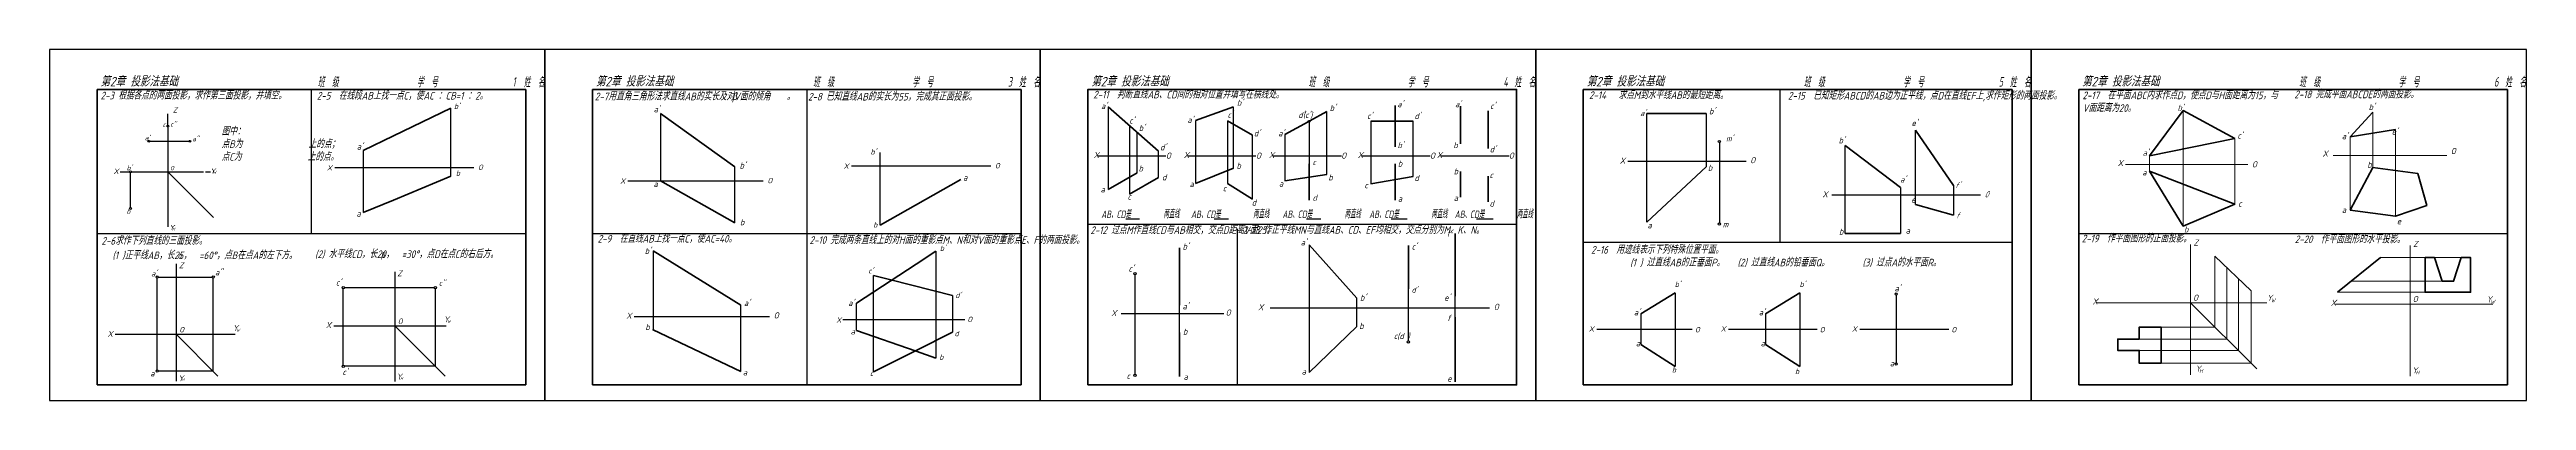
# Model space of a CAD drawing. Extents: x 752 to 2052, y 1826 to 2010.
import ezdxf

# ---------------------------------------------------------------- set-up
doc = ezdxf.new("R2010")
doc.units = 0
doc.header["$MEASUREMENT"] = 0
doc.layers.get('0').update_dxf_attribs({"linetype": 'CONTINUOUS', "lineweight": 50})
for name, color, linetype, lineweight in [('thin', 7, 'CONTINUOUS', 9), ('文本', 7, 'CONTINUOUS', 25), ('粗实线', 7, 'CONTINUOUS', 50), ('细实线', 7, 'CONTINUOUS', 25)]:
    doc.layers.add(name, color=color, linetype=linetype, lineweight=lineweight)
doc.styles.add('XLZM', font='symbol.ttf', dxfattribs={"width": 0.7, "oblique": 15})
doc.styles.add('字母', font='gbeitc.shx', dxfattribs={"bigfont": 'gbcbig.shx'})
doc.styles.add('投影标记', font='gbeitc.shx')
doc.styles.add('题目', font='gbeitc.shx', dxfattribs={"bigfont": 'gbcbig.shx'})

msp = doc.modelspace()

# ---------------------------------------------------------------- linework, layer by layer
msp.add_line((1959.3, 1925.8), (1971.1, 1948.3))
for points in [[(1854, 1954.4), (1871.7, 1978.1), (1898.7, 1963.4), (1854, 1954.4)], [(1971.1, 1977.2), (1959.3, 1964.3), (1959.3, 1964.3)], [(1959.3, 1964.3), (1983, 1968.2)], [(1854, 1946.3), (1898.7, 1929), (1871.7, 1917.5), (1854, 1946.3)], [(1971.1, 1948.3), (1994.8, 1945.1)], [(1994.8, 1945.1), (1999.5, 1928.3), (1983, 1922.7)], [(1959.3, 1925.8), (1983, 1922.7)], [(1907.3, 1883.5), (1888.3, 1901.7)], [(1952.6, 1882.8), (1975.2, 1901)], [(2017.6, 1901), (2022.5, 1901), (2022.5, 1882.8), (1998.6, 1882.8), (1998.6, 1901), (2003.6, 1901)], [(2003.6, 1901), (2007.6, 1888.6), (2013.6, 1888.6), (2017.6, 1901)]]:
    msp.add_lwpolyline(points)
msp.add_lwpolyline([(1860, 1864.5), (1860, 1845.6), (1848.6, 1845.6), (1848.6, 1852.3), (1837.3, 1852.3), (1837.3, 1858.3), (1848.6, 1858.3), (1848.6, 1864.6), (1860, 1864.5)], close=True)
at = {"layer": 'thin'}
for p, q in [((1871.7, 1978.1), (1871.7, 1917.5)), ((1971.1, 1977.2), (1971.1, 1948.3)), ((1898.7, 1963.4), (1898.7, 1929)), ((1959.3, 1964.3), (1959.3, 1925.8)), ((1983, 1922.7), (1983, 1968.2)), ((1854, 1954.4), (1854, 1946.3)), ((1950.4, 1954.5), (2010, 1954.5)), ((1841.4, 1949.9), (1905.5, 1949.9)), ((1875.5, 1907.9), (1875.5, 1839.5)), ((1888.3, 1901.7), (1888.3, 1864.5)), ((1975.2, 1901), (2022.1, 1901)), ((1990.8, 1907.3), (1990.8, 1838.8)), ((1894.6, 1895.7), (1894.6, 1858.3)), ((1900.7, 1889.9), (1900.7, 1852.3)), ((2007.6, 1888.6), (1959.7, 1888.6)), ((1826.4, 1877.3), (1915.5, 1877.3)), ((1875.5, 1877.3), (1910.3, 1842.6)), ((1907.3, 1883.5), (1907.3, 1845.6)), ((1951.6, 1876.6), (2034.2, 1876.6)), ((1952.6, 1882.8), (2022.5, 1882.8)), ((1888.3, 1864.5), (1848.6, 1864.5)), ((1894.6, 1858.3), (1837.3, 1858.3)), ((1900.7, 1852.3), (1837.3, 1852.3)), ((1907.3, 1845.6), (1848.6, 1845.6))]:
    msp.add_line(p, q, dxfattribs=at)
at = {"layer": '粗实线', "color": 7}
for p, q in [((1001.8, 1989.2), (776.8, 1989.2)), ((776.8, 1989.2), (776.8, 1834.2)), ((1261.8, 1989.2), (1036.8, 1989.2)), ((1036.8, 1989.2), (1036.8, 1834.2)), ((1261.8, 1989.2), (1261.8, 1834.2)), ((1781.8, 1989.2), (1556.8, 1989.2)), ((1556.8, 1989.2), (1556.8, 1834.2)), ((2041.8, 1989.2), (1816.8, 1989.2)), ((1816.8, 1989.2), (1816.8, 1834.2)), ((1001.8, 1834.2), (776.8, 1834.2)), ((1261.8, 1834.2), (1036.8, 1834.2)), ((1781.8, 1834.2), (1556.8, 1834.2)), ((2041.8, 1834.2), (1816.8, 1834.2))]:
    msp.add_line(p, q, dxfattribs=at)
at = {"layer": '粗实线'}
for p, q in [((1001.8, 1989.2), (1001.8, 1834.2)), ((1781.8, 1989.2), (1781.8, 1834.2)), ((2041.8, 1989.2), (2041.8, 1834.2)), ((932.4, 1964.8), (962.5, 1979.3)), ((1072.4, 1976.6), (1111.4, 1948.6)), ((1307.5, 1980.1), (1333.9, 1956.9)), ((1353.2, 1972.9), (1373.2, 1980.1)), ((1413.3, 1972.8), (1422.2, 1977.6)), ((1458, 1980.7), (1458, 1959.1)), ((1492.4, 1980.4), (1492.4, 1960.7)), ((1506.8, 1978), (1506.8, 1958.3)), ((1590.2, 1976.6), (1621.2, 1976.6)), ((916.5, 1957.1), (932.4, 1964.8)), ((1370, 1972.7), (1383.1, 1965.2)), ((1400.1, 1965.5), (1412.4, 1972.3)), ((1445.2, 1972.5), (1467.5, 1972.5)), ((1751.1, 1938.8), (1731.2, 1967.8)), ((1412.9, 1931.1), (1412.9, 1950.2)), ((1458, 1931.1), (1458, 1950.2)), ((1723.2, 1937.8), (1694.2, 1959.8)), ((962.5, 1943.7), (932.4, 1931.2)), ((1111.4, 1919.2), (1072.4, 1941.2)), ((1187.8, 1918), (1230.1, 1941.9)), ((1322.7, 1945.5), (1307.5, 1936.7)), ((1333.9, 1943.1), (1318.7, 1934.3)), ((1373.2, 1947.9), (1353.2, 1939.9)), ((1383.1, 1931.7), (1370, 1939.8)), ((1422.2, 1944.6), (1400.1, 1941.2)), ((1467.5, 1943.6), (1445.2, 1939.7)), ((1492.4, 1932.7), (1492.4, 1946.2)), ((1506.8, 1930.3), (1506.8, 1943.8)), ((1621.2, 1948.6), (1590.2, 1919.6)), ((932.4, 1931.2), (916.5, 1924.7)), ((1731.2, 1928.8), (1751.1, 1923.2)), ((1489.6, 1880.7), (1489.6, 1913.7)), ((1694.2, 1913.7), (1723.2, 1913.7)), ((1068.7, 1904.6), (1114.7, 1876.1)), ((1206.7, 1897.6), (1217, 1904.3)), ((1344.9, 1906.1), (1344.9, 1876.1)), ((1438, 1879.7), (1413, 1907.7)), ((1465, 1884.7), (1465, 1907.3)), ((1175.4, 1877.2), (1206.7, 1897.6)), ((1184.2, 1891.6), (1193.3, 1889.3)), ((1193.3, 1889.3), (1225.8, 1881.1)), ((1605, 1882.5), (1587, 1871.5)), ((1670.5, 1882.5), (1652.5, 1871.5)), ((1068.7, 1863.2), (1114.7, 1841.2)), ((1175.4, 1862.7), (1206.7, 1851.9)), ((1206.7, 1852.3), (1225.8, 1861.9)), ((1344.9, 1861.7), (1344.9, 1838.7)), ((1413, 1840.8), (1438, 1864.8)), ((1489.6, 1835.8), (1489.6, 1869.8)), ((1184.2, 1841.1), (1206.7, 1852.3)), ((1206.7, 1851.9), (1217, 1848.3)), ((1587, 1855.5), (1605, 1843.9)), ((1652.5, 1855.5), (1670.5, 1843.9))]:
    msp.add_line(p, q, dxfattribs=at)
msp.add_lwpolyline([(1296.8, 1834.2), (1521.8, 1834.2), (1521.8, 1989.2), (1296.8, 1989.2)], close=True, dxfattribs=at)
at = {"layer": '细实线', "color": 7}
for p, q in [((889.3, 1913.6), (889.3, 1989.2)), ((776.8, 1913.6), (1001.8, 1913.6)), ((1036.8, 1913.6), (1261.8, 1913.6)), ((1296.8, 1918.5), (1521.8, 1918.5)), ((1816.8, 1913.6), (2041.8, 1913.6)), ((1816.8, 1913.6), (2041.8, 1913.6)), ((1556.8, 1909.1), (1781.8, 1909.1))]:
    msp.add_line(p, q, dxfattribs=at)
at = {"layer": '细实线'}
for p, q in [((1149.3, 1989.2), (1149.3, 1834.2)), ((1660.2, 1909.1), (1660.2, 1989.2)), ((813.9, 1970.4), (813.9, 1976.4)), ((962.5, 1943.7), (962.5, 1979.3)), ((1072.4, 1976.6), (1072.4, 1941.2)), ((1307.5, 1980.1), (1307.5, 1936.7)), ((1373.2, 1947.9), (1373.2, 1979.9)), ((1422.2, 1944.6), (1422.2, 1977.6)), ((1590.2, 1919.6), (1590.2, 1976.6)), ((1621.2, 1976.6), (1621.2, 1948.6)), ((813.9, 1969.5), (813.9, 1917.2)), ((1318.7, 1970.3), (1318.7, 1934.3)), ((1322.7, 1945.5), (1322.7, 1966.8)), ((1353.2, 1972.7), (1353.2, 1939.9)), ((1370, 1972.7), (1370, 1939.8)), ((1383.1, 1931.7), (1383.1, 1965.2)), ((1400.1, 1965.5), (1400.1, 1941.2)), ((1412.9, 1972), (1412.9, 1950.2)), ((1445.2, 1972.5), (1445.2, 1939.7)), ((1467.5, 1943.6), (1467.5, 1972.5)), ((1731.2, 1928.8), (1731.2, 1967.8)), ((804.4, 1962), (824.9, 1962)), ((916.5, 1957.1), (916.5, 1924.7)), ((1187.8, 1918), (1187.8, 1956.1)), ((1301.9, 1954.3), (1337.7, 1954.3)), ((1333.9, 1943.1), (1333.9, 1956.9)), ((1349.2, 1954.3), (1385, 1954.3)), ((1393.9, 1954.3), (1429.8, 1954.3)), ((1440.5, 1954.3), (1476.4, 1954.3)), ((1482, 1954.3), (1517.8, 1954.3)), ((1580.2, 1951.6), (1642.2, 1951.6)), ((1628.2, 1961.3), (1628.2, 1919.2)), ((1694.2, 1913.7), (1694.2, 1959.8)), ((788.8, 1946), (793.8, 1946)), ((794.3, 1927.2), (794.3, 1945.5)), ((794.8, 1946), (832.6, 1946)), ((837.9, 1922), (813.9, 1946)), ((833.6, 1946), (836.3, 1946)), ((974.5, 1948.1), (901.5, 1948.1)), ((1055.4, 1941.2), (1126.4, 1941.2)), ((1111.4, 1919.2), (1111.4, 1948.6)), ((1245.8, 1949), (1172.8, 1949)), ((1187.8, 1918), (1187.8, 1943)), ((1723.2, 1937.8), (1723.2, 1913.7)), ((1751.1, 1938.8), (1751.1, 1923.2)), ((1765.2, 1933.8), (1687.2, 1933.8)), ((1316.7, 1921.3), (1323.8, 1921.3)), ((1363, 1921.3), (1370.5, 1921.3)), ((1375.1, 1916.1), (1375.1, 1834.2)), ((1411.5, 1921.3), (1419, 1921.3)), ((1456, 1921.3), (1464.4, 1921.3)), ((1500.8, 1921.3), (1509.5, 1921.3)), ((1068.7, 1904.6), (1068.7, 1863.2)), ((1217, 1904.3), (1217, 1848.3)), ((1413, 1907.7), (1413, 1840.8)), ((808.3, 1842.1), (808.3, 1890.2)), ((808.9, 1890.8), (837.1, 1890.8)), ((818.3, 1897.8), (818.3, 1836.2)), ((837.7, 1841.5), (837.7, 1890.2)), ((837.7, 1841.5), (837.7, 1890.2)), ((906.6, 1885.3), (953.7, 1885.3)), ((906.6, 1885.3), (953.7, 1885.3)), ((933, 1893.6), (933, 1836)), ((1184.2, 1841.1), (1184.2, 1891.6)), ((1321.5, 1892), (1321.5, 1839.9)), ((1489.6, 1863.7), (1489.6, 1885.7)), ((906, 1844.6), (906, 1884.7)), ((954.3, 1844), (954.3, 1884.7)), ((1114.7, 1841.2), (1114.7, 1876.1)), ((1175.4, 1862.7), (1175.4, 1877.2)), ((1225.8, 1881.1), (1225.8, 1861.9)), ((1344.9, 1856.1), (1344.9, 1876.1)), ((1392.5, 1874.7), (1507.6, 1874.7)), ((1438, 1864.8), (1438, 1879.7)), ((1465, 1857.4), (1465, 1884.7)), ((1605, 1882.5), (1605, 1843.9)), ((1670.5, 1882.5), (1670.5, 1843.9)), ((1721, 1881.3), (1721, 1845.8)), ((786.3, 1860.8), (849.3, 1860.8)), ((840.2, 1838.9), (818.3, 1860.8)), ((901, 1865.3), (960, 1865.3)), ((959.5, 1838.8), (933, 1865.3)), ((1058.7, 1870.2), (1129.7, 1870.2)), ((1232.2, 1868.3), (1168.2, 1868.3)), ((1314.2, 1871.7), (1368.2, 1871.7)), ((1563.9, 1863.5), (1614, 1863.5)), ((1587, 1871.5), (1587, 1855.5)), ((1633, 1863.5), (1679.5, 1863.5)), ((1652.5, 1871.5), (1652.5, 1855.5)), ((1702, 1863.5), (1748.7, 1863.5)), ((837.7, 1841.5), (808.9, 1841.5)), ((954.3, 1844), (906.6, 1844))]:
    msp.add_line(p, q, dxfattribs=at)
at = {"layer": '细实线', "color": 7}
for points in [[(751.8, 1826.1), (1011.8, 1826.1), (1011.8, 2010.1), (751.8, 2010.1)], [(1011.8, 1826.1), (1271.8, 1826.1), (1271.8, 2010.1), (1011.8, 2010.1)], [(1271.8, 1826.1), (1531.8, 1826.1), (1531.8, 2010.1), (1271.8, 2010.1)], [(1531.8, 1826.1), (1791.8, 1826.1), (1791.8, 2010.1), (1531.8, 2010.1)], [(1791.8, 1826.1), (2051.8, 1826.1), (2051.8, 2010.1), (1791.8, 2010.1)]]:
    msp.add_lwpolyline(points, close=True, dxfattribs=at)
at = {"layer": '细实线'}
for centre, radius in [((813.9, 1970), 0.48), ((1412.9, 1972.5), 0.48), ((803.9, 1962), 0.48), ((825.4, 1962), 0.48), ((1628.2, 1961.9), 0.6), ((794.3, 1946), 0.48), ((794.3, 1926.8), 0.48), ((1628.2, 1918.6), 0.6), ((808.3, 1890.8), 0.6), ((837.7, 1890.8), 0.6), ((906, 1885.3), 0.6), ((954.3, 1885.3), 0.6), ((1321.5, 1892.6), 0.6), ((1721, 1881.9), 0.6), ((1465, 1856.8), 0.6), ((808.3, 1841.5), 0.6), ((906, 1844), 0.6), ((1321.5, 1839.3), 0.6), ((1721, 1845.2), 0.6)]:
    msp.add_circle(centre, radius, dxfattribs=at)
at = {"layer": '细实线', "color": 0, "linetype": 'ByBlock'}
msp.add_point((1068.7, 1863.2), dxfattribs=at)

# ---------------------------------------------------------------- texts
at = {"layer": '文本', "ltscale": 2, "style": '题目', "width": 0.7}
for s, p in [(' 班  级                     学  号                       姓  名                 ', (890.6, 1990.4)), (' 1', (992.9, 1990.7)), (' 班  级                     学  号                       姓  名                 ', (1150.6, 1990.4)), (' 3', (1252.9, 1990.7)), (' 班  级                     学  号                       姓  名                 ', (1410.6, 1990.4)), (' 4', (1512.9, 1990.7)), (' 班  级                     学  号                       姓  名                 ', (1670.6, 1990.4)), (' 5', (1772.9, 1990.7)), (' 班  级                     学  号                       姓  名                 ', (1930.6, 1990.4)), (' 6', (2032.9, 1990.7))]:
    msp.add_text(s, height=5, dxfattribs=at).set_placement(p)
at = {"layer": '文本'}
for s, height, style, p in [('Z', 2.8, '投影标记', (816.5, 1977.1)), ('2-5  在线段AB上找一点C，使AC ：CB=1 ：2。', 4, '题目', (892.1, 1983.9)), ("b'", 2.8, '投影标记', (964.1, 1979)), ('2-7用直角三角形法求直线AB的实长及对V面的倾角    。', 4, '题目', (1038, 1983.5)), ("a'", 3.2, '投影标记', (1068.9, 1977.2)), ('2-8 已知直线AB的实长为55，完成其正面投影。', 4, '题目', (1149.9, 1983.4)), ('2-11  判断直线AB、CD间的相对位置并填写在横线处。', 4, '题目', (1299.6, 1984.5)), ("a'", 3.2, '投影标记', (1303.7, 1978.9)), ("c'", 3.2, '投影标记', (1370.1, 1974.3)), ("b'", 3.2, '投影标记', (1375, 1980.6)), ("d'", 3.2, '投影标记', (1407.2, 1974.2)), ("(c')", 3.2, '投影标记', (1409.6, 1974.2)), ("b'", 3.2, '投影标记', (1423.7, 1977.9)), ("c'", 3.2, '投影标记', (1443.3, 1973.7)), ("a'", 3.2, '投影标记', (1459.2, 1979.9)), ("d'", 3.2, '投影标记', (1468.2, 1973.7)), ("a'", 3.2, '投影标记', (1489.5, 1979.9)), ("c'", 3.2, '投影标记', (1507.9, 1979)), ('2-14   求点M到水平线AB的最短距离。', 4, '题目', (1559.8, 1984.2)), ("a'", 3.2, '投影标记', (1586.6, 1975.2)), ("b'", 3.2, '投影标记', (1622.8, 1976.2)), ('2-15  已知矩形ABCD的AB边为正平线，点D在直线EF上,求作矩形的两面投影。', 4, '题目', (1664.2, 1983.9)), ("b'", 3.2, '投影标记', (1868.7, 1978)), ("b'", 3.2, '投影标记', (1969, 1978.4)), ("a'", 2.56, '投影标记', (801.8, 1962.5)), ("c'", 2.56, '投影标记', (811.2, 1969.5)), ("c''", 2.56, '投影标记', (815.1, 1969.6)), ("a''", 2.56, '投影标记', (826.7, 1962)), ("c'", 3.2, '投影标记', (1318.5, 1971.3)), ("b'", 3.2, '投影标记', (1323.5, 1967.4)), ("a'", 3.2, '投影标记', (1349, 1971.6)), ("d'", 3.2, '投影标记', (1383.9, 1964.6)), ("a'", 3.2, '投影标记', (1396.7, 1964.6)), ("m'", 3.2, '投影标记', (1631.7, 1961.9)), ("b'", 3.2, '投影标记', (1690.8, 1960.9)), ("e'", 3.2, '投影标记', (1729.1, 1970)), ("c'", 3.2, '投影标记', (1900.1, 1963.4)), ("a'", 3.2, '投影标记', (1954.9, 1963.1)), ("e'", 3.2, '投影标记', (1981.1, 1965.5)), ("a'", 3.2, '投影标记', (913.1, 1957.6)), ("b'", 3.2, '投影标记', (1114, 1947.7)), ('X', 2.8, '投影标记', (1168.6, 1947.6)), ("b'", 2.8, '投影标记', (1182.7, 1955.1)), ('O', 2.8, '投影标记', (1248, 1947.8)), ('X', 3.2, '投影标记', (1299.8, 1953.2)), ("d'", 3.2, '投影标记', (1334.7, 1957.3)), ('O', 3.2, '投影标记', (1337.7, 1952.9)), ('X', 3.2, '投影标记', (1347.1, 1953.2)), ('b', 3.2, '投影标记', (1374.8, 1947.6)), ('O', 3.2, '投影标记', (1385, 1952.9)), ('X', 3.2, '投影标记', (1391.8, 1953.2)), ('c', 3.2, '投影标记', (1414.7, 1949.5)), ('O', 3.2, '投影标记', (1429.7, 1952.9)), ('X', 3.2, '投影标记', (1438.4, 1953.2)), ("b'", 3.2, '投影标记', (1459.3, 1958.4)), ('b', 3.2, '投影标记', (1459.5, 1948.7)), ('O', 3.2, '投影标记', (1476.3, 1952.9)), ('X', 3.2, '投影标记', (1479.9, 1953.2)), ("b'", 3.2, '投影标记', (1488.6, 1958.4)), ("d'", 3.2, '投影标记', (1507.7, 1956.2)), ('O', 3.2, '投影标记', (1517.7, 1952.9)), ('X', 3.2, '投影标记', (1576, 1950.3)), ('O', 3.2, '投影标记', (1644.4, 1950.5)), ('X', 3.2, '投影标记', (1837.3, 1949)), ("a'", 3.2, '投影标记', (1850.4, 1954.4)), ('O', 3.2, '投影标记', (1907.7, 1948.3)), ('X', 3.2, '投影标记', (1944.8, 1954)), ('b', 3.2, '投影标记', (1968.3, 1948.2)), ('O', 3.2, '投影标记', (2012.1, 1955.3)), ('X', 2.8, '投影标记', (785.4, 1944.9)), ("b'", 2.56, '投影标记', (792.3, 1946.8)), ('O', 2.24, '投影标记', (815.1, 1946.8)), ('Y', 2.8, '投影标记', (836.1, 1945)), ('W', 1.6, '投影标记', (837.4, 1945)), ('X', 2.8, '投影标记', (897.4, 1946.7)), ('b', 2.8, '投影标记', (965.1, 1944)), ('O', 2.8, '投影标记', (976.7, 1947)), ('X', 2.8, '投影标记', (1051.3, 1939.8)), ('a', 3.2, '投影标记', (1068.8, 1938)), ('O', 2.8, '投影标记', (1128.6, 1940)), ('a', 3.2, '投影标记', (1231.3, 1941.4)), ('a', 3.2, '投影标记', (1303.5, 1935.2)), ('b', 3.2, '投影标记', (1323.4, 1946.2)), ('d', 3.2, '投影标记', (1335.7, 1941.5)), ('a', 3.2, '投影标记', (1350.2, 1938)), ('c', 3.2, '投影标记', (1367.6, 1935.8)), ('a', 3.2, '投影标记', (1397.1, 1938.2)), ('b', 3.2, '投影标记', (1423, 1941.5)), ('c', 3.2, '投影标记', (1441.9, 1937.4)), ('d', 3.2, '投影标记', (1468.2, 1941.2)), ('b', 3.2, '投影标记', (1488.8, 1944.7)), ('c', 3.2, '投影标记', (1507.6, 1942.7)), ('b', 3.2, '投影标记', (1622.2, 1946.5)), ("a'", 3.2, '投影标记', (1723.1, 1940.4)), ('a', 3.2, '投影标记', (1850.2, 1944.1)), ('b', 2.56, '投影标记', (792.2, 1924)), ('a', 3.2, '投影标记', (912.9, 1922.5)), ('c', 3.2, '投影标记', (1317.6, 1931.4)), ('d', 3.2, '投影标记', (1382.8, 1928.3)), ('d', 3.2, '投影标记', (1414.7, 1930.8)), ('a', 3.2, '投影标记', (1459.5, 1930.3)), ('a', 3.2, '投影标记', (1488.8, 1930.7)), ('d', 3.2, '投影标记', (1507.6, 1927.8)), ('X', 3.2, '投影标记', (1682.3, 1932.6)), ('e', 3.2, '投影标记', (1728.9, 1929.8)), ('c', 3.2, '投影标记', (1900.5, 1927.7)), ('a', 3.2, '投影标记', (1954.9, 1924.4)), ('2-6求作下列直线的三面投影。', 4, '题目', (779.1, 1907.8)), ('Y', 2.8, '投影标记', (814.6, 1915.4)), ('H', 1.6, '投影标记', (816.2, 1915.2)), ('2-9  在直线AB上找一点C，使AC=40。', 4, '题目', (1039.5, 1908.9)), ('b', 3.2, '投影标记', (1114.2, 1918)), ('2-10 完成两条直线上的对H面的重影点M、N和对V面的重影点E、F的两面投影。', 4, '题目', (1150.7, 1908.2)), ('b', 2.8, '投影标记', (1184.1, 1916.8)), ('2-12 过点M作直线CD与AB相交，交点D距离V面25。', 4, '题目', (1298.1, 1913.4)), ('2-13 作正平线MN与直线AB、CD、EF均相交，交点分别为M、K、N。', 4, '题目', (1378, 1913.5)), ("a'", 3.2, '投影标记', (1408.5, 1907.4)), ("f'", 3.2, '投影标记', (1485, 1912)), ('a', 3.2, '投影标记', (1590.5, 1916.4)), ('m', 3.2, '投影标记', (1630, 1916.9)), ('b', 3.2, '投影标记', (1691, 1913)), ('a', 3.2, '投影标记', (1726, 1913.6)), ('b', 3.2, '投影标记', (1872.1, 1914.2)), ('e', 3.2, '投影标记', (1983.8, 1918.5)), ('(1 )正平线AB，长25，  =60%%D，点B在点A的左下方。', 4, '题目', (784.8, 1900.2)), ('Z', 3.2, '投影标记', (819.7, 1895.4)), ('(2) 水平线CD，长20，  =30%%D，点D在点C的右后方。', 4, '题目', (891.2, 1900.8)), ("b'", 3.2, '投影标记', (1064.2, 1902.9)), ("b'", 2.8, '投影标记', (1219.1, 1904.5)), ("b'", 3.2, '投影标记', (1346.5, 1905.2)), ("c'", 3.2, '投影标记', (1466.7, 1905.2)), ('2-16  用迹线表示下列特殊位置平面。', 4, '题目', (1560.9, 1903.1)), ('(1 ) 过直线AB的正垂面P。', 4, '题目', (1581.4, 1896.4)), ('(2) 过直线AB的铅垂面Q。', 4, '题目', (1637.7, 1896.4)), ('(3) 过点A的水平面R。', 4, '题目', (1703.3, 1896.4)), ('Z', 3.2, '投影标记', (1877.1, 1907.3)), ('Z', 3.2, '投影标记', (1992.3, 1906.6)), ("a'", 3.2, '投影标记', (805.1, 1891.1)), ('a"', 3.2, '投影标记', (838.7, 1891.7)), ("c'", 3.2, '投影标记', (902.1, 1886.3)), ('Z', 3.2, '投影标记', (934.3, 1891.2)), ("c''", 2.8, '投影标记', (956.1, 1886.3)), ("c'", 2.8, '投影标记', (1181.5, 1892.7)), ("c'", 3.2, '投影标记', (1318.1, 1893.6)), ("d'", 2.8, '投影标记', (1466.7, 1882.7)), ("b'", 2.8, '投影标记', (1604.8, 1885.6)), ("b'", 2.8, '投影标记', (1670.3, 1885.6)), ("a'", 3.2, '投影标记', (1720.2, 1883.3)), ('X', 3.2, '投影标记', (1054.5, 1868.9)), ("a'", 3.2, '投影标记', (1116.3, 1875.6)), ('O', 3.2, '投影标记', (1131.9, 1869.1)), ("a'", 3.2, '投影标记', (1171, 1875.6)), ("d'", 2.8, '投影标记', (1227.2, 1879.8)), ('X', 3.2, '投影标记', (1309, 1870.3)), ("a'", 3.2, '投影标记', (1346.5, 1873.9)), ('O', 3.2, '投影标记', (1369.1, 1870.6)), ('X', 3.2, '投影标记', (1386.1, 1873.4)), ("b'", 3.2, '投影标记', (1439.6, 1878.4)), ("e'", 3.2, '投影标记', (1483.8, 1878.4)), ('O', 3.2, '投影标记', (1509.8, 1873.6)), ("a'", 3.2, '投影标记', (1583.4, 1870.7)), ("a'", 3.2, '投影标记', (1648.9, 1870.7)), ('X', 3.2, '投影标记', (1824, 1876.4)), ('O', 3.2, '投影标记', (1876.8, 1878.4)), ('Y', 3.2, '投影标记', (1915.6, 1878.3)), ('W', 2, '投影标记', (1917.6, 1877.6)), ('X', 3.2, '投影标记', (1949.1, 1875.7)), ('O', 3.2, '投影标记', (1992.1, 1877.7)), ('Y', 3.2, '投影标记', (2030.9, 1877.6)), ('W', 2, '投影标记', (2032.9, 1876.9)), ('X', 3.2, '投影标记', (782.2, 1859.4)), ('O', 2.8, '投影标记', (819.9, 1861.8)), ('Y', 3.2, '投影标记', (848, 1862.5)), ('W', 1.5, '投影标记', (849.9, 1862.2)), ('X', 3.2, '投影标记', (896.8, 1864)), ('O', 2.8, '投影标记', (934.6, 1866.3)), ('Y', 3.2, '投影标记', (958.7, 1867)), ('W', 1.5, '投影标记', (960.5, 1866.8)), ('b', 3.2, '投影标记', (1064.5, 1863)), ('X', 2.8, '投影标记', (1164.7, 1866.9)), ('a', 3.2, '投影标记', (1172.3, 1860.7)), ('d', 2.8, '投影标记', (1226.8, 1859.8)), ('O', 2.8, '投影标记', (1233.5, 1867.2)), ('b', 3.2, '投影标记', (1346.7, 1860.6)), ('b', 3.2, '投影标记', (1439.2, 1863.6)), ('c(d )', 3.2, '投影标记', (1457.3, 1858.3)), ('f', 3.2, '投影标记', (1485.3, 1867.8)), ('X', 2.8, '投影标记', (1559.7, 1862.2)), ('O', 2.8, '投影标记', (1615.4, 1861.8)), ('X', 2.8, '投影标记', (1628.9, 1862.2)), ('O', 2.8, '投影标记', (1680.9, 1861.8)), ('X', 2.8, '投影标记', (1697.8, 1862.2)), ('O', 2.8, '投影标记', (1750, 1861.8)), ('b', 2.8, '投影标记', (1218.8, 1847.5)), ('a', 3.2, '投影标记', (1584.4, 1854.5)), ('a', 3.2, '投影标记', (1649.9, 1854.5)), ('a', 3.2, '投影标记', (1717.7, 1844)), ('a', 3.2, '投影标记', (804.7, 1838.7)), ('Y', 3.2, '投影标记', (819.3, 1836.1)), ('H', 1.5, '投影标记', (821.2, 1836.4)), ("    c'", 3.2, '投影标记', (897.6, 1839.4)), ('Y', 3.2, '投影标记', (933.9, 1837)), ('H', 1.5, '投影标记', (935.9, 1836.9)), ('a', 3.2, '投影标记', (1115.7, 1839.2)), ('c', 2.8, '投影标记', (1182.4, 1838.9)), ('c', 3.2, '投影标记', (1317.1, 1837.4)), ('a', 3.2, '投影标记', (1347, 1836.9)), ('a', 3.2, '投影标记', (1409, 1839.7)), ('e', 3.2, '投影标记', (1485.4, 1836)), ('b', 2.8, '投影标记', (1603.3, 1840.8)), ('b', 2.8, '投影标记', (1667.9, 1839.9)), ('Y', 3.2, '投影标记', (1878.1, 1841.2)), ('H', 2, '投影标记', (1880.1, 1840.6)), ('Y', 3.2, '投影标记', (1991.8, 1840.3)), ('H', 2, '投影标记', (1993.7, 1839.7))]:
    msp.add_text(s, height=height, dxfattribs=dict(at, style=style)).set_placement(p)
at = {"layer": '文本', "oblique": 15, "width": 0.7}
for s, height, style, p in [('b', 3.9, 'XLZM', (1110.2, 1983.7)), ("f'", 3.2, '字母', (1751.9, 1937.4)), ('f', 3.2, '字母', (1752.4, 1921.6)), ('O', 3.2, '字母', (1767.4, 1932.6)), ('a', 3, 'XLZM', (819.1, 1900.6)), ('b', 3, 'XLZM', (925.7, 1900.9))]:
    msp.add_text(s, height=height, dxfattribs=dict(at, style=style)).set_placement(p)
at = {"layer": '文本', "style": '题目', "width": 0.7}
for p in [(1303.8, 1921.7), (1350.9, 1921.7), (1398.9, 1921.7), (1444.4, 1921.7), (1489.3, 1921.7)]:
    msp.add_text('AB、CD是         两直线', height=4, dxfattribs=at).set_placement(p)
at = {"layer": '文本', "attachment_point": 1, "style": '题目'}
for s, heights, insert, char_height in [('第2章 投影法基础  ', [6.48], (778.5, 1995.8), 5), ('第2章 投影法基础  ', [6.48], (1038.5, 1995.8), 5), ('第2章 投影法基础  ', [6.48], (1298.5, 1995.8), 5), ('第2章 投影法基础  ', [6.48], (1558.5, 1995.8), 5), ('第2章 投影法基础  ', [6.48], (1818.5, 1995.8), 5), ('2-3 根据各点的两面投影，求作第三面投影，并填空。', [0], (778.6, 1988), 4), ('图中：\\P点B为{\\L                }上的点；\\P点C为{\\L                }上的点。', [0], (842.1, 1969.2), 4)]:
    msp.add_mtext_dynamic_manual_height_columns(s, width=108.557, gutter_width=35, heights=heights, dxfattribs=dict(at, insert=insert, char_height=char_height))
at = {"layer": '文本', "char_height": 4, "width": 102.926, "attachment_point": 1, "style": '题目'}
for s, insert in [('2-18 完成平面ABCDE的两面投影。  ', (1930, 1988.6)), ('2-17  在平面ABC内求作点{\\Fgbeitc,gbcbig|c238;D}，使点{\\Fgbeitc,gbcbig|c238;D}与{\\Fgbeitc,gbcbig|c238;H}面距离为15，与{\\Fgbeitc,gbcbig|c238;V}面距离为20。   ', (1818.8, 1988.1)), ('2-19  作平面图形的正面投影。 {\\fSimSun|b0|i0|c134|p2;  }', (1818.4, 1913)), ('2-20  作平面图形的水平投影。   ', (1930.2, 1912.6))]:
    msp.add_mtext(s, dxfattribs=dict(at, insert=insert))

doc.saveas('drawing.dxf')
